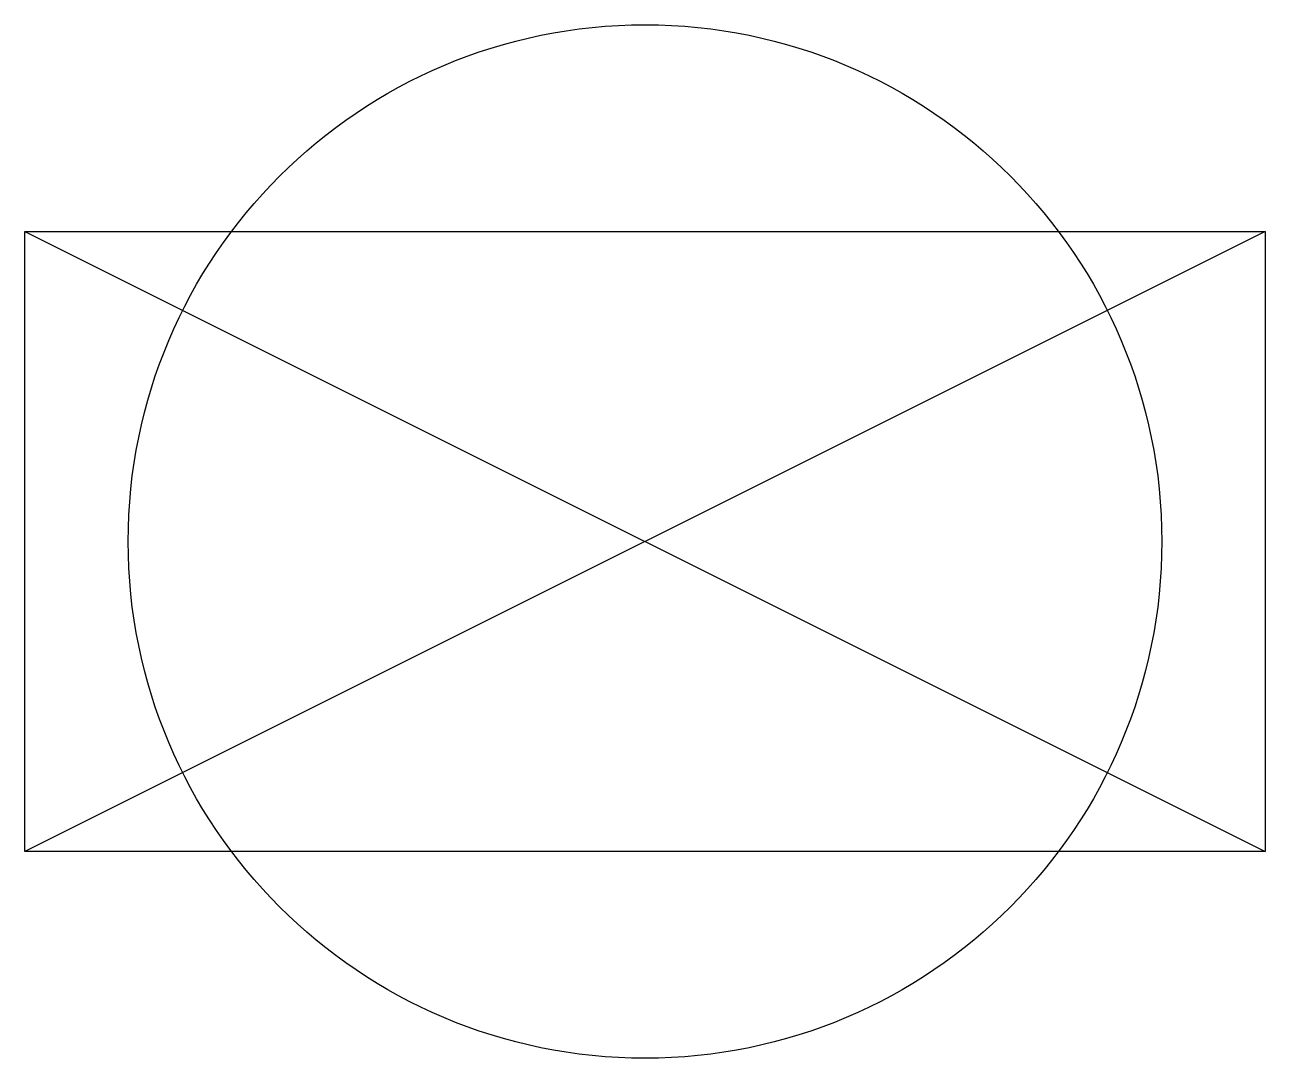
# Model space of a CAD drawing. Header units: millimetres. Extents: x -3 to 3, y -2.5 to 2.5.
import ezdxf

# ---------------------------------------------------------------- set-up
doc = ezdxf.new("R2010")
doc.units = ezdxf.units.MM
doc.layers.get('0').update_dxf_attribs({"linetype": 'CONTINUOUS'})

msp = doc.modelspace()

# ---------------------------------------------------------------- linework, layer by layer
for p, q in [((-3, 1.5), (3, -1.5)), ((3, 1.5), (-3, -1.5))]:
    msp.add_line(p, q)
msp.add_lwpolyline([(-3, 1.5), (3, 1.5), (3, -1.5), (-3, -1.5)], close=True)
msp.add_circle((0, 0), 2.5)

doc.saveas('drawing.dxf')
